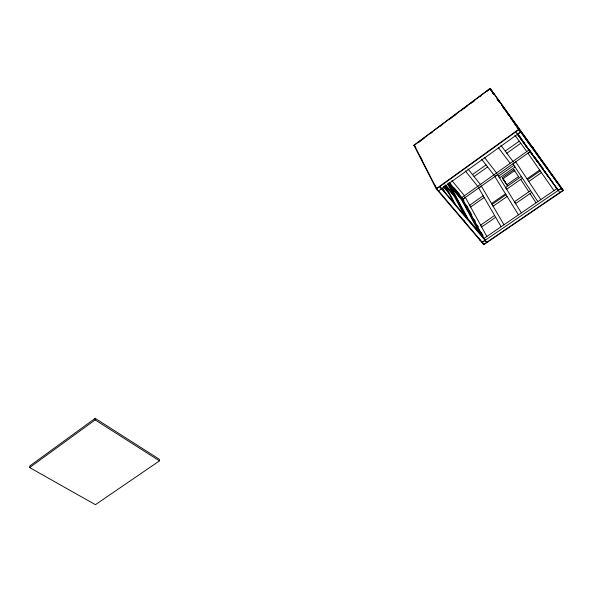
<?xml version="1.0" encoding="UTF-8"?>
<svg xmlns="http://www.w3.org/2000/svg" width="593" height="593" viewBox="0 0 593 593"><rect width="100%" height="100%" fill="white"/><g stroke="black" fill="none" stroke-linecap="round" stroke-linejoin="round"><path stroke-width="0.89" d="M29.65 467.566L95.147 419.903L95.169 418.339L159.406 459.323L159.495 460.872L95.399 504.68L29.65 467.566L29.791 465.979L95.169 418.339M533.107 147.857L563.35 190.472L483.769 244.679L436.189 188.767L413.907 145.255L490.152 88.32L533.24 148.05L532.907 148.287L533.24 148.05M414.01 145.463L490.285 88.505M418.977 142.164L424.24 138.147M430.77 133.358L432.245 132.254M440.354 126.205L441.829 125.108M449.197 119.601L452.148 117.399M453.845 116.124L456.076 114.464M460.991 110.795L462.473 109.698M463.489 108.927L467.202 106.154M470.575 103.642L472.05 102.545M472.917 101.9L474.348 100.825M480.071 96.555L481.501 95.488M487.246 91.196L488.691 90.121M436.189 188.767L519.038 129.089L563.35 190.472M438.605 190.939L520.595 132.039L515.102 124.285M517.444 134.292L520.595 132.039M472.451 174.55L486.038 164.906M505.251 151.096L519.223 141.171M474.052 176.536L487.616 166.929M506.845 153.209L520.765 143.276M441.54 188.833L439.702 186.647L486.734 242.292L485.089 240.343L461.799 197.595L529.593 149.569M465.372 197.432L462.718 199.3L463.793 200.582M513.923 165.291L498.52 176.173L499.573 177.856L515.035 166.981M518.467 176.655L506.77 184.838L502.315 177.737L513.857 169.598L514.872 170.94M514.62 170.606L503.086 178.723L507.097 185.127M483.169 195.749L469.663 205.237L470.634 206.994L484.177 197.491M505.57 187.499L521.306 176.499M522.426 178.211L506.659 189.219L505.57 187.47M491.56 203.525L505.495 193.815M526.999 178.834L539.645 170.028M506.044 194.712L492.086 204.422L493.139 206.223L507.141 196.491M527.585 179.716L540.245 170.895M465.861 223.005L465.49 223.213L463.785 219.973M528.748 181.473L541.461 172.637M494.592 215.459L480.612 225.118L481.635 226.986L495.666 217.312M530.587 190.605L514.45 201.746L515.591 203.569L531.773 192.414M480.604 240.328L480.256 240.565L479.211 238.623M483.91 244.22L562.801 190.464M95.147 419.903L159.495 460.872M436.544 188.5L484.11 244.449M441.466 188.025L485.126 239.713M443.66 186.402L447.811 191.339M443.438 186.825L448.782 193.177M446.025 185.535L452.896 193.741M445.35 185.06L453.378 194.63M445.721 186.165L454.334 196.431M449.553 185.446L461.584 199.871L479.641 233.145M436.537 188.515L414.337 145.211L415.396 147.116M413.907 145.255L415.686 147.39M454.238 187.922L459.523 194.274M449.279 182.533L462.214 198.084M449.131 182.97L463.785 200.575M449.064 183.074L462.31 199.641L448.708 183.252M451.933 180.628L464.868 196.246M465.342 170.984L478.114 186.825M467.944 168.931L480.819 184.979M481.546 159.154L494.273 175.454M484.548 157.523L496.971 173.519M502.315 177.737L505.636 182.562M498.335 147.605L510.062 163.127M500.87 145.255L513.36 161.904M514.865 135.197L526.717 151.43M517.57 134.062L520.202 137.68M531.684 153.483L539.674 164.469M517.289 134.003L556.953 188.567L484.021 238.401L485.089 240.343L482.25 242.278L561.267 188.337L558.258 190.412L544.359 170.614M515.717 131.913L559.785 192.517M523.649 141.697L524.701 143.143M519.483 136.286L537.955 162.43M534.323 156.715L535.353 158.131M535.442 158.287L540.082 164.669M540.779 165.692L542.847 168.531M530.98 152.453L532.047 153.913M533.107 155.381L538.429 162.697M493.383 93.538L490.67 89.788L493.999 94.457L492.894 92.901M497.142 98.749L499.877 102.537M501.456 104.724L505.836 110.787M507.927 113.686L512.33 119.786M513.857 121.899L518.289 128.036M491.226 90.581L493.976 94.398M497.164 98.809L500.507 103.464M501.307 104.576L502.842 106.703M503.101 107.037L507.63 113.33M507.964 113.767L512.967 120.72M515.525 124.233L519.461 129.726M519.757 130.134L525.954 138.71M526.132 139.125L531.921 146.982M532.255 147.412L533.337 148.91M539.296 157.501L540.319 158.924M540.935 159.784L541.965 161.207M542.158 161.511L543.188 162.934M514.85 123.87L515.903 125.331L513.108 121.417M516.948 126.776L518.527 128.963M518.86 129.645L562.987 190.716M532.395 147.605L533.744 149.466M533.878 149.658L537.28 154.462M537.992 155.462L559.822 186.254M560.126 186.684L562.275 189.716M524.427 136.598L526.577 139.629M532.032 147.131L533.085 148.621M535.145 151.519L536.176 152.972M536.776 153.832L537.836 155.314M538.044 155.811L540.823 159.532M541.001 159.784L542.602 162.245M544.53 164.765L547.346 168.731M549.97 172.437L552.09 175.432M554.188 178.397L556.827 182.118M490.152 88.32L519.238 129.378L436.767 188.767L434.669 184.682M524.449 136.664L527.155 140.489M530.891 145.759L532.492 148.02M542.098 161.578L543.166 163.09M515.591 124.374L518.252 128.132M521.417 132.595L522.463 134.077M504.384 108.845L507.097 112.64M511.885 119.445L512.982 120.957M525.761 139.051L530.142 145.189M497.179 98.898L499.365 101.989M516.814 126.65L519.498 130.438M497.156 98.92L499.291 101.929M507.704 113.871L508.764 115.376M510.884 118.318L514.731 123.759M538.459 162.274L543.358 169.257M529.549 149.962L532.232 153.854M533.722 155.981L547.584 175.676M520.076 136.998L521.143 138.517M528.074 148.836L518.527 135.204L526.399 146.538M553.944 190.605L527.926 153.187L530.735 151.2L462.718 199.292L461.799 197.595M540.801 199.589L515.695 161.837L512.938 163.794L537.836 201.62M520.728 179.397L528.845 191.806M530.031 193.614L536.065 202.836M513.857 169.598L518.771 176.959M506.526 183.986L507.423 185.409M521.373 212.872L497.586 174.646L494.873 176.573L518.46 214.866M503.991 224.762L481.368 186.12L478.684 188.018L501.122 226.726M465.364 197.425L486.86 236.481M466.476 205.148L468.233 208.38M469.115 210.004L471.761 214.836M474.4 219.684L475.282 221.3M477.387 225.17L478.269 226.778M481.308 232.36L483.058 235.554M461.124 197.38L482.376 236.451M482.895 243.063L483.769 244.679M448.545 183.356L467.699 219.076M450.413 187.062L451.28 188.67M461.643 208.017L462.51 209.625M466.394 216.875L467.262 218.491M447.856 183.17L465.979 217.045M447.819 184.238L464.252 215M445.106 184.994L455.498 204.629M444.817 185.668L453.727 202.532M442.712 188.018L444.735 191.895M420.422 156.908L422.52 160.999M480.471 233.686L468.092 219.017L449.931 185.179L461.962 199.611L480.471 233.686M504.65 109.46L503.064 107.214L504.613 109.453"/></g></svg>
